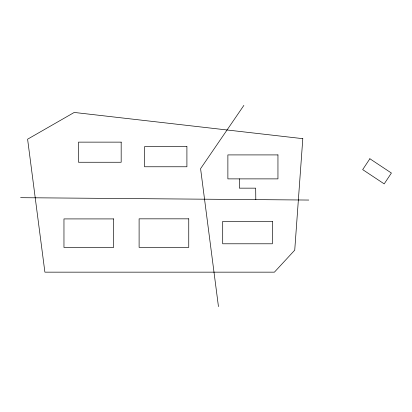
<?xml version="1.0" encoding="UTF-8"?>
<svg xmlns="http://www.w3.org/2000/svg" width="412" height="412" viewBox="0 0 412 412"><rect width="100%" height="100%" fill="white"/><g stroke="black" fill="none" stroke-linecap="round" stroke-linejoin="round"><path stroke-width="0.62" d="M243.873 105.39L200.582 168.662L218.458 306.61M20.6 197.683L308.784 200.052M255.806 199.619L255.682 188.155L239.377 188.155L239.377 178.88M302.799 138.664L294.734 250.161L274.418 272.157L44.893 272.157L27.599 139.194L74.222 112.445L302.799 138.664M369.873 158.759L362.678 169.615L384.2 183.886L391.4 173.035L369.873 158.759M121.174 142.135L78.496 142.135L78.496 162.256L121.174 162.256L121.174 142.135M186.909 146.636L144.54 146.636L144.54 166.767L186.909 166.767L186.909 146.636M277.951 154.912L227.877 154.912L227.877 178.88L277.951 178.88L277.951 154.912M188.753 218.834L139.107 218.834L139.107 247.375L188.753 247.375L188.753 218.834M113.614 218.916L63.963 218.916L63.963 247.458L113.614 247.458L113.614 218.916M272.353 221.383L222.701 221.383L222.701 243.786L272.353 243.786L272.353 221.383"/></g></svg>
